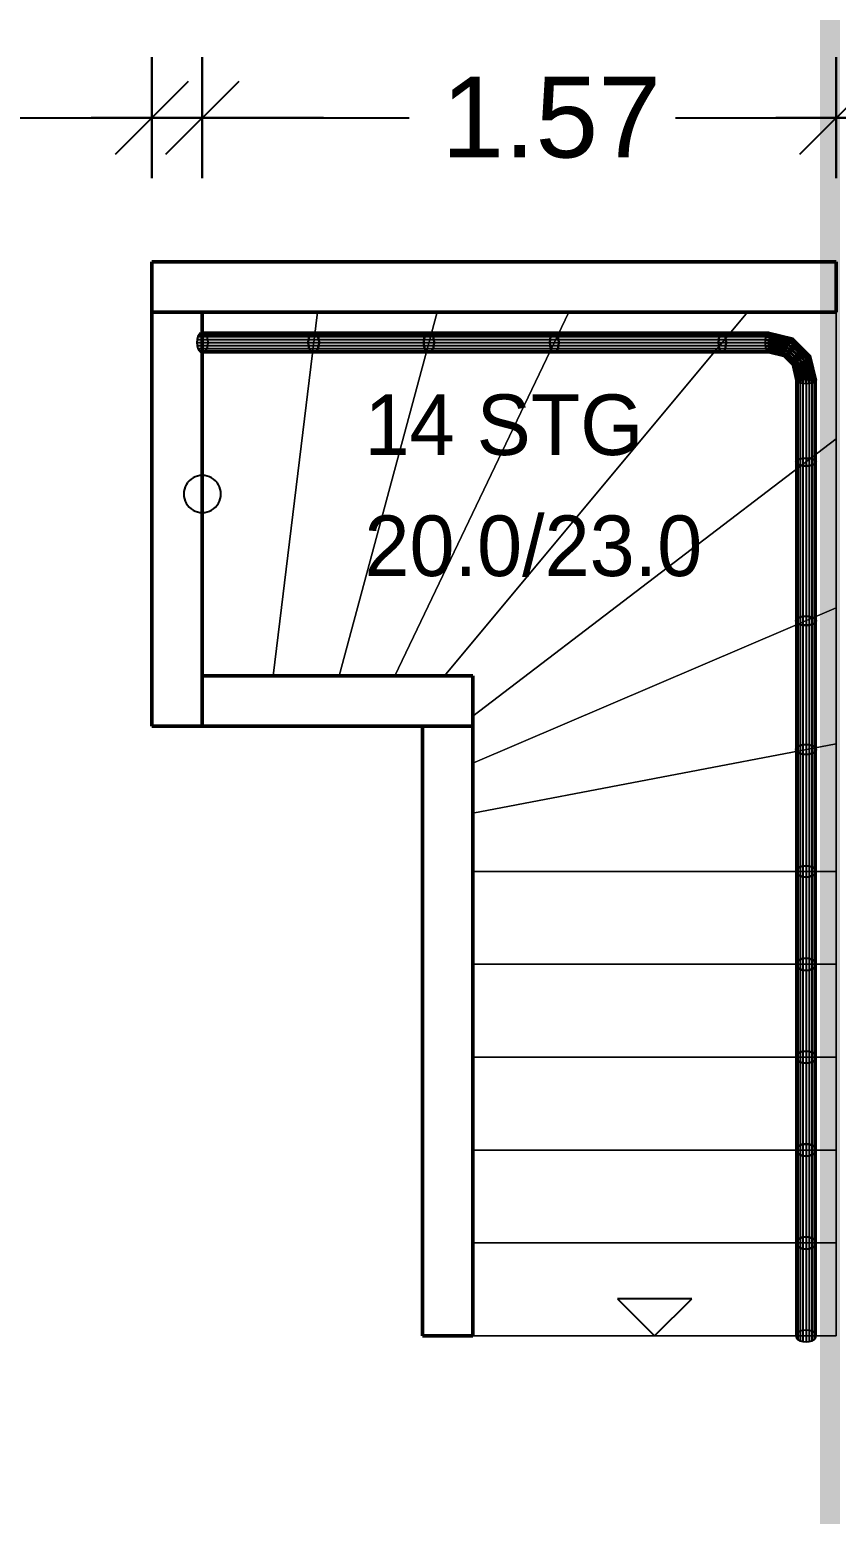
# Model space of a CAD drawing. Extents: x 0 to 756, y -25 to 420.
# Drawn here: x 211.6 to 251.6, y 67.1 to 140.7 of the extents above; entities that cross this region are included whole.
import ezdxf

# ---------------------------------------------------------------- set-up
doc = ezdxf.new("R2010")
doc.units = 0
doc.layers.get('0').update_dxf_attribs({"lineweight": 25})
doc.layers.get('DEFPOINTS').update_dxf_attribs({"lineweight": 25})
doc.layers.add('H_Heizung', color=1, linetype='Continuous', lineweight=25, true_color=0xff0000)
for name, color, linetype, lineweight in [('Standard', 7, 'Continuous', 25), ('TREPPE', 7, 'Continuous', 13), ('WAND_HOLZ_NICHT_TRAGEND', 7, 'Continuous', 13), ('WAND_HOLZ_TRAGEND', 7, 'Continuous', 13)]:
    doc.layers.add(name, color=color, linetype=linetype, lineweight=lineweight)
doc.styles.get("Standard").update_dxf_attribs({"font": 'arial.ttf'})

# ---------------------------------------------------------------- blocks, each defined once
blk = doc.blocks.new('Referenz-A0T78PG4OY')
at = {"layer": 'DEFPOINTS', "color": 0, "linetype": 'Continuous', "lineweight": -2, "ltscale": 0.25}
for p, q in [((217.667, 136.299), (217.667, 136.299)), ((220.167, 136.299), (220.167, 136.299)), ((251.567, 136.299), (251.567, 136.299)), ((217.667, 129.168), (217.667, 129.168)), ((217.667, 129.168), (217.667, 129.168)), ((217.667, 129.168), (217.667, 129.168)), ((217.667, 129.168), (217.667, 129.168)), ((251.567, 129.168), (251.567, 129.168)), ((251.567, 129.168), (251.567, 129.168)), ((220.167, 126.668), (220.167, 126.668)), ((220.167, 126.668), (220.167, 126.668)), ((220.167, 126.668), (220.167, 126.668)), ((220.167, 126.668), (220.167, 126.668)), ((217.667, 106.168), (217.667, 106.168)), ((217.667, 106.168), (217.667, 106.168)), ((231.067, 75.976), (231.067, 75.976)), ((231.067, 75.976), (231.067, 75.976))]:
    blk.add_line(p, q, dxfattribs=at)
at = {"layer": 'Standard', "color": 0, "lineweight": -2}
for p, q in [((217.667, 133.299), (217.667, 139.299)), ((217.667, 139.299), (217.667, 133.299)), ((220.167, 133.299), (220.167, 139.299)), ((220.167, 139.299), (220.167, 133.299)), ((251.567, 133.299), (251.567, 139.299)), ((251.567, 139.299), (251.567, 133.299)), ((215.867, 134.499), (219.467, 138.099)), ((219.467, 138.099), (215.867, 134.499)), ((218.367, 134.499), (221.967, 138.099)), ((221.967, 138.099), (218.367, 134.499)), ((249.767, 134.499), (253.367, 138.099)), ((253.367, 138.099), (249.767, 134.499)), ((177.829, 136.299), (217.667, 136.299)), ((211.667, 136.299), (220.667, 136.299)), ((214.167, 136.299), (223.167, 136.299)), ((223.667, 136.299), (214.667, 136.299)), ((226.167, 136.299), (217.167, 136.299)), ((217.667, 136.299), (220.167, 136.299)), ((220.167, 136.299), (230.41, 136.299)), ((243.61, 136.299), (251.567, 136.299)), ((245.567, 136.299), (254.567, 136.299)), ((257.567, 136.299), (248.567, 136.299)), ((249.567, 136.299), (258.567, 136.299)), ((251.567, 136.299), (255.567, 136.299)), ((219.911, 125.322), (219.898, 125.168)), ((219.898, 125.168), (225.415, 125.168)), ((219.898, 125.168), (219.911, 125.013)), ((219.95, 125.462), (219.911, 125.322)), ((219.911, 125.322), (225.428, 125.322)), ((219.911, 125.013), (225.428, 125.013)), ((219.911, 125.013), (219.95, 124.874)), ((220.009, 125.572), (219.95, 125.462)), ((219.95, 125.462), (225.466, 125.462)), ((220.084, 125.643), (220.009, 125.572)), ((220.009, 125.572), (225.525, 125.572)), ((220.167, 125.668), (220.084, 125.643)), ((220.084, 125.643), (225.599, 125.643)), ((225.681, 125.668), (220.167, 125.668)), ((220.167, 125.668), (220.25, 125.643)), ((220.25, 125.643), (220.325, 125.572)), ((220.25, 125.643), (225.763, 125.643)), ((220.325, 125.572), (220.384, 125.462)), ((220.325, 125.572), (225.837, 125.572)), ((220.384, 125.462), (220.422, 125.322)), ((220.384, 125.462), (225.896, 125.462)), ((220.422, 125.013), (220.384, 124.874)), ((220.422, 125.322), (220.435, 125.168)), ((220.422, 125.322), (225.933, 125.322)), ((220.435, 125.168), (220.422, 125.013)), ((220.422, 125.013), (225.933, 125.013)), ((220.435, 125.168), (225.946, 125.168)), ((225.415, 125.168), (225.428, 125.322)), ((225.428, 125.322), (225.415, 125.168)), ((225.428, 125.013), (225.415, 125.168)), ((225.415, 125.168), (231.134, 125.168)), ((225.415, 125.168), (225.428, 125.013)), ((225.428, 125.322), (225.466, 125.462)), ((225.466, 125.462), (225.428, 125.322)), ((225.428, 125.322), (231.146, 125.322)), ((225.466, 124.874), (225.428, 125.013)), ((225.428, 125.013), (231.146, 125.013)), ((225.428, 125.013), (225.466, 124.874)), ((225.466, 125.462), (225.525, 125.572)), ((225.525, 125.572), (225.466, 125.462)), ((225.466, 125.462), (231.183, 125.462)), ((225.525, 125.572), (225.599, 125.643)), ((225.599, 125.643), (225.525, 125.572)), ((225.525, 125.572), (231.239, 125.572)), ((225.599, 125.643), (225.681, 125.668)), ((225.681, 125.668), (225.599, 125.643)), ((225.599, 125.643), (231.31, 125.643)), ((225.763, 125.643), (225.681, 125.668)), ((231.389, 125.668), (225.681, 125.668)), ((225.681, 125.668), (225.763, 125.643)), ((225.837, 125.572), (225.763, 125.643)), ((225.763, 125.643), (225.837, 125.572)), ((225.763, 125.643), (231.468, 125.643)), ((225.896, 125.462), (225.837, 125.572)), ((225.837, 125.572), (225.896, 125.462)), ((225.837, 125.572), (231.539, 125.572)), ((225.933, 125.322), (225.896, 125.462)), ((225.896, 125.462), (225.933, 125.322)), ((225.896, 125.462), (231.595, 125.462)), ((225.896, 124.874), (225.933, 125.013)), ((225.933, 125.013), (225.896, 124.874)), ((225.946, 125.168), (225.933, 125.322)), ((225.933, 125.322), (225.946, 125.168)), ((225.933, 125.322), (231.632, 125.322)), ((225.933, 125.013), (225.946, 125.168)), ((225.946, 125.168), (225.933, 125.013)), ((225.933, 125.013), (231.632, 125.013)), ((225.946, 125.168), (231.644, 125.168)), ((231.134, 125.168), (231.146, 125.322)), ((231.146, 125.322), (231.134, 125.168)), ((231.146, 125.013), (231.134, 125.168)), ((231.134, 125.168), (237.376, 125.168)), ((231.134, 125.168), (231.146, 125.013)), ((231.146, 125.322), (231.183, 125.462)), ((231.183, 125.462), (231.146, 125.322)), ((231.146, 125.322), (237.387, 125.322)), ((231.183, 124.874), (231.146, 125.013)), ((231.146, 125.013), (237.387, 125.013)), ((231.146, 125.013), (231.183, 124.874)), ((231.183, 125.462), (231.239, 125.572)), ((231.239, 125.572), (231.183, 125.462)), ((231.183, 125.462), (237.419, 125.462)), ((231.239, 125.572), (231.31, 125.643)), ((231.31, 125.643), (231.239, 125.572)), ((231.239, 125.572), (237.469, 125.572)), ((231.31, 125.643), (231.389, 125.668)), ((231.389, 125.668), (231.31, 125.643)), ((231.31, 125.643), (237.531, 125.643)), ((231.468, 125.643), (231.389, 125.668)), ((237.6, 125.668), (231.389, 125.668)), ((231.389, 125.668), (231.468, 125.643)), ((231.539, 125.572), (231.468, 125.643)), ((231.468, 125.643), (231.539, 125.572)), ((231.468, 125.643), (237.669, 125.643)), ((231.595, 125.462), (231.539, 125.572)), ((231.539, 125.572), (231.595, 125.462)), ((231.539, 125.572), (237.732, 125.572)), ((231.632, 125.322), (231.595, 125.462)), ((231.595, 125.462), (231.632, 125.322)), ((231.595, 125.462), (237.781, 125.462)), ((231.595, 124.874), (231.632, 125.013)), ((231.632, 125.013), (231.595, 124.874)), ((231.644, 125.168), (231.632, 125.322)), ((231.632, 125.322), (231.644, 125.168)), ((231.632, 125.322), (237.813, 125.322)), ((231.632, 125.013), (231.644, 125.168)), ((231.644, 125.168), (231.632, 125.013)), ((231.632, 125.013), (237.813, 125.013)), ((231.644, 125.168), (237.824, 125.168)), ((237.376, 125.168), (237.387, 125.322)), ((237.387, 125.322), (237.376, 125.168)), ((237.387, 125.013), (237.376, 125.168)), ((237.376, 125.168), (245.738, 125.168)), ((237.376, 125.168), (237.387, 125.013)), ((237.387, 125.322), (237.419, 125.462)), ((237.419, 125.462), (237.387, 125.322)), ((237.387, 125.322), (245.747, 125.322)), ((237.419, 124.874), (237.387, 125.013)), ((237.387, 125.013), (245.747, 125.013)), ((237.387, 125.013), (237.419, 124.874)), ((237.419, 125.462), (237.469, 125.572)), ((237.469, 125.572), (237.419, 125.462)), ((237.419, 125.462), (245.773, 125.462)), ((237.469, 125.572), (237.531, 125.643)), ((237.531, 125.643), (237.469, 125.572)), ((237.469, 125.572), (245.813, 125.572)), ((237.531, 125.643), (237.6, 125.668)), ((237.6, 125.668), (237.531, 125.643)), ((237.531, 125.643), (245.864, 125.643)), ((237.669, 125.643), (237.6, 125.668)), ((245.921, 125.668), (237.6, 125.668)), ((237.6, 125.668), (237.669, 125.643)), ((237.732, 125.572), (237.669, 125.643)), ((237.669, 125.643), (237.732, 125.572)), ((237.669, 125.643), (245.978, 125.643)), ((237.781, 125.462), (237.732, 125.572)), ((237.732, 125.572), (237.781, 125.462)), ((237.732, 125.572), (246.029, 125.572)), ((237.813, 125.322), (237.781, 125.462)), ((237.781, 125.462), (237.813, 125.322)), ((237.781, 125.462), (246.07, 125.462)), ((237.781, 124.874), (237.813, 125.013)), ((237.813, 125.013), (237.781, 124.874)), ((237.824, 125.168), (237.813, 125.322)), ((237.813, 125.322), (237.824, 125.168)), ((237.813, 125.322), (246.096, 125.322)), ((237.813, 125.013), (237.824, 125.168)), ((237.824, 125.168), (237.813, 125.013)), ((237.813, 125.013), (246.096, 125.013)), ((237.824, 125.168), (246.105, 125.168)), ((245.738, 125.168), (245.747, 125.322)), ((245.747, 125.322), (245.738, 125.168)), ((245.747, 125.013), (245.738, 125.168)), ((245.738, 125.168), (248.039, 125.168)), ((245.738, 125.168), (245.747, 125.013)), ((245.747, 125.322), (245.773, 125.462)), ((245.773, 125.462), (245.747, 125.322)), ((245.747, 125.322), (248.048, 125.322)), ((245.773, 124.874), (245.747, 125.013)), ((245.747, 125.013), (248.048, 125.013)), ((245.747, 125.013), (245.773, 124.874)), ((245.773, 125.462), (245.813, 125.572)), ((245.813, 125.572), (245.773, 125.462)), ((245.773, 125.462), (248.072, 125.462)), ((245.813, 125.572), (245.864, 125.643)), ((245.864, 125.643), (245.813, 125.572)), ((245.813, 125.572), (248.109, 125.572)), ((245.864, 125.643), (245.921, 125.668)), ((245.921, 125.668), (245.864, 125.643)), ((245.864, 125.643), (248.156, 125.643)), ((245.978, 125.643), (245.921, 125.668)), ((248.208, 125.668), (245.921, 125.668)), ((245.921, 125.668), (245.978, 125.643)), ((246.029, 125.572), (245.978, 125.643)), ((245.978, 125.643), (246.029, 125.572)), ((245.978, 125.643), (248.26, 125.643)), ((246.07, 125.462), (246.029, 125.572)), ((246.029, 125.572), (246.07, 125.462)), ((246.029, 125.572), (248.307, 125.572)), ((246.096, 125.322), (246.07, 125.462)), ((246.07, 125.462), (246.096, 125.322)), ((246.07, 125.462), (248.345, 125.462)), ((246.07, 124.874), (246.096, 125.013)), ((246.096, 125.013), (246.07, 124.874)), ((246.105, 125.168), (246.096, 125.322)), ((246.096, 125.322), (246.105, 125.168)), ((246.096, 125.322), (248.369, 125.322)), ((246.096, 125.013), (246.105, 125.168)), ((246.105, 125.168), (246.096, 125.013)), ((246.096, 125.013), (248.369, 125.013)), ((246.105, 125.168), (248.377, 125.168)), ((248.048, 125.322), (248.039, 125.168)), ((248.039, 125.168), (248.998, 125.039)), ((248.039, 125.168), (248.933, 124.899)), ((248.039, 125.168), (248.048, 125.013)), ((248.072, 125.462), (248.048, 125.322)), ((248.048, 125.322), (249.081, 125.17)), ((248.048, 125.322), (248.998, 125.039)), ((248.048, 125.013), (248.933, 124.899)), ((248.048, 125.013), (248.893, 124.762)), ((248.048, 125.013), (248.072, 124.874)), ((248.109, 125.572), (248.072, 125.462)), ((248.072, 125.462), (249.175, 125.277)), ((248.072, 125.462), (249.081, 125.17)), ((248.156, 125.643), (248.109, 125.572)), ((248.109, 125.572), (249.271, 125.351)), ((248.109, 125.572), (249.175, 125.277)), ((248.208, 125.668), (248.156, 125.643)), ((248.156, 125.643), (249.358, 125.384)), ((248.156, 125.643), (249.271, 125.351)), ((248.208, 125.668), (249.358, 125.384)), ((249.428, 125.373), (248.208, 125.668)), ((248.26, 125.643), (248.208, 125.668)), ((248.26, 125.643), (249.475, 125.32)), ((248.307, 125.572), (248.26, 125.643)), ((248.26, 125.643), (249.428, 125.373)), ((248.307, 125.572), (249.494, 125.228)), ((248.345, 125.462), (248.307, 125.572)), ((248.307, 125.572), (249.475, 125.32)), ((248.345, 125.462), (249.483, 125.108)), ((248.369, 125.322), (248.345, 125.462)), ((248.345, 125.462), (249.494, 125.228)), ((248.345, 124.874), (248.369, 125.013)), ((248.369, 125.322), (249.443, 124.971)), ((248.377, 125.168), (248.369, 125.322)), ((248.369, 125.322), (249.483, 125.108)), ((248.369, 125.013), (248.377, 125.168)), ((248.369, 125.013), (249.295, 124.7)), ((248.369, 125.013), (249.379, 124.831)), ((248.377, 125.168), (249.379, 124.831)), ((248.377, 125.168), (249.443, 124.971)), ((248.998, 125.039), (248.933, 124.899)), ((249.081, 125.17), (248.998, 125.039)), ((248.998, 125.039), (249.73, 124.48)), ((248.998, 125.039), (249.599, 124.396)), ((249.175, 125.277), (249.081, 125.17)), ((249.081, 125.17), (249.87, 124.544)), ((249.081, 125.17), (249.73, 124.48)), ((249.271, 125.351), (249.175, 125.277)), ((249.175, 125.277), (250.007, 124.584)), ((249.175, 125.277), (249.87, 124.544)), ((249.358, 125.384), (249.271, 125.351)), ((249.271, 125.351), (250.127, 124.595)), ((249.271, 125.351), (250.007, 124.584)), ((249.358, 125.384), (250.219, 124.576)), ((249.428, 125.373), (249.358, 125.384)), ((249.358, 125.384), (250.127, 124.595)), ((249.428, 125.373), (250.219, 124.576)), ((250.273, 124.529), (249.428, 125.373)), ((249.475, 125.32), (249.428, 125.373)), ((249.443, 124.971), (249.483, 125.108)), ((249.475, 125.32), (250.283, 124.459)), ((249.494, 125.228), (249.475, 125.32)), ((249.475, 125.32), (250.273, 124.529)), ((249.483, 125.108), (249.494, 125.228)), ((249.483, 125.108), (250.176, 124.276)), ((249.483, 125.108), (250.25, 124.371)), ((249.494, 125.228), (250.25, 124.371)), ((249.494, 125.228), (250.283, 124.459)), ((219.95, 124.874), (225.466, 124.874)), ((219.95, 124.874), (220.009, 124.763)), ((220.009, 124.763), (225.525, 124.763)), ((220.009, 124.763), (220.084, 124.692)), ((220.084, 124.692), (225.599, 124.692)), ((220.084, 124.692), (220.167, 124.668)), ((220.25, 124.692), (220.167, 124.668)), ((220.167, 124.668), (225.681, 124.668)), ((220.325, 124.763), (220.25, 124.692)), ((220.25, 124.692), (225.763, 124.692)), ((220.384, 124.874), (220.325, 124.763)), ((220.325, 124.763), (225.837, 124.763)), ((220.384, 124.874), (225.896, 124.874)), ((225.525, 124.763), (225.466, 124.874)), ((225.466, 124.874), (231.183, 124.874)), ((225.466, 124.874), (225.525, 124.763)), ((225.599, 124.692), (225.525, 124.763)), ((225.525, 124.763), (231.239, 124.763)), ((225.525, 124.763), (225.599, 124.692)), ((225.681, 124.668), (225.599, 124.692)), ((225.599, 124.692), (231.31, 124.692)), ((225.599, 124.692), (225.681, 124.668)), ((225.681, 124.668), (225.763, 124.692)), ((225.763, 124.692), (225.681, 124.668)), ((225.681, 124.668), (231.389, 124.668)), ((225.763, 124.692), (225.837, 124.763)), ((225.837, 124.763), (225.763, 124.692)), ((225.763, 124.692), (231.468, 124.692)), ((225.837, 124.763), (225.896, 124.874)), ((225.896, 124.874), (225.837, 124.763)), ((225.837, 124.763), (231.539, 124.763)), ((225.896, 124.874), (231.595, 124.874)), ((231.239, 124.763), (231.183, 124.874)), ((231.183, 124.874), (237.419, 124.874)), ((231.183, 124.874), (231.239, 124.763)), ((231.31, 124.692), (231.239, 124.763)), ((231.239, 124.763), (237.469, 124.763)), ((231.239, 124.763), (231.31, 124.692)), ((231.389, 124.668), (231.31, 124.692)), ((231.31, 124.692), (237.531, 124.692)), ((231.31, 124.692), (231.389, 124.668)), ((231.389, 124.668), (231.468, 124.692)), ((231.468, 124.692), (231.389, 124.668)), ((231.389, 124.668), (237.6, 124.668)), ((231.468, 124.692), (231.539, 124.763)), ((231.539, 124.763), (231.468, 124.692)), ((231.468, 124.692), (237.669, 124.692)), ((231.539, 124.763), (231.595, 124.874)), ((231.595, 124.874), (231.539, 124.763)), ((231.539, 124.763), (237.732, 124.763)), ((231.595, 124.874), (237.781, 124.874)), ((237.469, 124.763), (237.419, 124.874)), ((237.419, 124.874), (245.773, 124.874)), ((237.419, 124.874), (237.469, 124.763)), ((237.531, 124.692), (237.469, 124.763)), ((237.469, 124.763), (245.813, 124.763)), ((237.469, 124.763), (237.531, 124.692)), ((237.6, 124.668), (237.531, 124.692)), ((237.531, 124.692), (245.864, 124.692)), ((237.531, 124.692), (237.6, 124.668)), ((237.6, 124.668), (237.669, 124.692)), ((237.669, 124.692), (237.6, 124.668)), ((237.6, 124.668), (245.921, 124.668)), ((237.669, 124.692), (237.732, 124.763)), ((237.732, 124.763), (237.669, 124.692)), ((237.669, 124.692), (245.978, 124.692)), ((237.732, 124.763), (237.781, 124.874)), ((237.781, 124.874), (237.732, 124.763)), ((237.732, 124.763), (246.029, 124.763)), ((237.781, 124.874), (246.07, 124.874)), ((245.813, 124.763), (245.773, 124.874)), ((245.773, 124.874), (248.072, 124.874)), ((245.773, 124.874), (245.813, 124.763)), ((245.864, 124.692), (245.813, 124.763)), ((245.813, 124.763), (248.109, 124.763)), ((245.813, 124.763), (245.864, 124.692)), ((245.921, 124.668), (245.864, 124.692)), ((245.864, 124.692), (248.156, 124.692)), ((245.864, 124.692), (245.921, 124.668)), ((245.921, 124.668), (245.978, 124.692)), ((245.978, 124.692), (245.921, 124.668)), ((245.921, 124.668), (248.208, 124.668)), ((245.978, 124.692), (246.029, 124.763)), ((246.029, 124.763), (245.978, 124.692)), ((245.978, 124.692), (248.26, 124.692)), ((246.029, 124.763), (246.07, 124.874)), ((246.07, 124.874), (246.029, 124.763)), ((246.029, 124.763), (248.307, 124.763)), ((246.07, 124.874), (248.345, 124.874)), ((248.072, 124.874), (248.893, 124.762)), ((248.072, 124.874), (248.882, 124.641)), ((248.072, 124.874), (248.109, 124.763)), ((248.109, 124.763), (248.882, 124.641)), ((248.109, 124.763), (248.901, 124.55)), ((248.109, 124.763), (248.156, 124.692)), ((248.156, 124.692), (248.901, 124.55)), ((248.156, 124.692), (248.948, 124.496)), ((248.156, 124.692), (248.208, 124.668)), ((248.208, 124.668), (248.26, 124.692)), ((248.208, 124.668), (248.948, 124.496)), ((248.208, 124.668), (249.019, 124.486)), ((248.26, 124.692), (248.307, 124.763)), ((248.26, 124.692), (249.019, 124.486)), ((248.26, 124.692), (249.106, 124.519)), ((248.307, 124.763), (248.345, 124.874)), ((248.307, 124.763), (249.106, 124.519)), ((248.307, 124.763), (249.201, 124.593)), ((248.345, 124.874), (249.201, 124.593)), ((248.345, 124.874), (249.295, 124.7)), ((248.893, 124.762), (248.882, 124.641)), ((248.882, 124.641), (249.418, 124.207)), ((248.882, 124.641), (249.385, 124.119)), ((248.882, 124.641), (248.901, 124.55)), ((248.933, 124.899), (248.893, 124.762)), ((248.893, 124.762), (249.492, 124.302)), ((248.893, 124.762), (249.418, 124.207)), ((248.901, 124.55), (249.385, 124.119)), ((248.901, 124.55), (249.395, 124.049)), ((248.901, 124.55), (248.948, 124.496)), ((248.933, 124.899), (249.599, 124.396)), ((248.933, 124.899), (249.492, 124.302)), ((248.948, 124.496), (249.395, 124.049)), ((248.948, 124.496), (249.449, 124.002)), ((248.948, 124.496), (249.019, 124.486)), ((249.019, 124.486), (249.106, 124.519)), ((249.019, 124.486), (249.449, 124.002)), ((249.019, 124.486), (249.541, 123.983)), ((249.106, 124.519), (249.201, 124.593)), ((249.106, 124.519), (249.541, 123.983)), ((249.106, 124.519), (249.661, 123.994)), ((249.201, 124.593), (249.295, 124.7)), ((249.201, 124.593), (249.661, 123.994)), ((249.201, 124.593), (249.798, 124.034)), ((249.295, 124.7), (249.379, 124.831)), ((249.295, 124.7), (249.798, 124.034)), ((249.295, 124.7), (249.938, 124.099)), ((249.379, 124.831), (249.443, 124.971)), ((249.379, 124.831), (249.938, 124.099)), ((249.379, 124.831), (250.069, 124.182)), ((249.492, 124.302), (249.418, 124.207)), ((249.443, 124.971), (250.069, 124.182)), ((249.443, 124.971), (250.176, 124.276)), ((249.599, 124.396), (249.492, 124.302)), ((249.492, 124.302), (249.773, 123.446)), ((249.492, 124.302), (249.662, 123.408)), ((249.73, 124.48), (249.599, 124.396)), ((249.599, 124.396), (249.912, 123.47)), ((249.599, 124.396), (249.773, 123.446)), ((249.87, 124.544), (249.73, 124.48)), ((249.73, 124.48), (250.067, 123.478)), ((249.73, 124.48), (249.912, 123.47)), ((250.007, 124.584), (249.87, 124.544)), ((249.87, 124.544), (250.221, 123.47)), ((249.87, 124.544), (250.067, 123.478)), ((250.127, 124.595), (250.007, 124.584)), ((250.007, 124.584), (250.361, 123.446)), ((250.007, 124.584), (250.221, 123.47)), ((250.069, 124.182), (250.176, 124.276)), ((250.127, 124.595), (250.471, 123.408)), ((250.219, 124.576), (250.127, 124.595)), ((250.127, 124.595), (250.361, 123.446)), ((250.176, 124.276), (250.25, 124.371)), ((250.176, 124.276), (250.361, 123.172)), ((250.176, 124.276), (250.471, 123.21)), ((250.219, 124.576), (250.542, 123.361)), ((250.273, 124.529), (250.219, 124.576)), ((250.219, 124.576), (250.471, 123.408)), ((250.25, 124.371), (250.283, 124.459)), ((250.25, 124.371), (250.471, 123.21)), ((250.25, 124.371), (250.542, 123.257)), ((250.273, 124.529), (250.542, 123.361)), ((250.567, 123.309), (250.273, 124.529)), ((250.283, 124.459), (250.273, 124.529)), ((250.283, 124.459), (250.542, 123.257)), ((250.283, 124.459), (250.567, 123.309)), ((249.418, 124.207), (249.385, 124.119)), ((249.385, 124.119), (249.591, 123.361)), ((249.385, 124.119), (249.567, 123.309)), ((249.385, 124.119), (249.395, 124.049)), ((249.395, 124.049), (249.567, 123.309)), ((249.395, 124.049), (249.591, 123.257)), ((249.395, 124.049), (249.449, 124.002)), ((249.418, 124.207), (249.662, 123.408)), ((249.418, 124.207), (249.591, 123.361)), ((249.449, 124.002), (249.591, 123.257)), ((249.449, 124.002), (249.662, 123.21)), ((249.449, 124.002), (249.541, 123.983)), ((249.541, 123.983), (249.661, 123.994)), ((249.541, 123.983), (249.662, 123.21)), ((249.541, 123.983), (249.773, 123.172)), ((249.661, 123.994), (249.798, 124.034)), ((249.661, 123.994), (249.773, 123.172)), ((249.661, 123.994), (249.912, 123.148)), ((249.798, 124.034), (249.938, 124.099)), ((249.798, 124.034), (249.912, 123.148)), ((249.798, 124.034), (250.067, 123.14)), ((249.938, 124.099), (250.069, 124.182)), ((249.938, 124.099), (250.067, 123.14)), ((249.938, 124.099), (250.221, 123.148)), ((250.069, 124.182), (250.221, 123.148)), ((250.069, 124.182), (250.361, 123.172)), ((249.591, 123.361), (249.567, 123.309)), ((249.567, 123.309), (249.567, 119.248)), ((249.567, 123.309), (249.591, 123.257)), ((249.662, 123.408), (249.591, 123.361)), ((249.591, 123.361), (249.591, 119.306)), ((249.591, 123.257), (249.591, 119.19)), ((249.591, 123.257), (249.662, 123.21)), ((249.773, 123.446), (249.662, 123.408)), ((249.662, 123.408), (249.662, 119.359)), ((249.662, 123.21), (249.662, 119.137)), ((249.662, 123.21), (249.773, 123.172)), ((249.912, 123.47), (249.773, 123.446)), ((249.773, 123.446), (249.773, 119.4)), ((249.773, 123.172), (249.773, 119.095)), ((249.773, 123.172), (249.912, 123.148)), ((250.067, 123.478), (249.912, 123.47)), ((249.912, 123.47), (249.912, 119.427)), ((249.912, 123.148), (249.912, 119.069)), ((249.912, 123.148), (250.067, 123.14)), ((250.067, 123.478), (250.067, 119.436)), ((250.221, 123.47), (250.067, 123.478)), ((250.067, 123.14), (250.221, 123.148)), ((250.067, 123.14), (250.067, 119.059)), ((250.221, 123.47), (250.221, 119.427)), ((250.361, 123.446), (250.221, 123.47)), ((250.221, 123.148), (250.361, 123.172)), ((250.221, 123.148), (250.221, 119.069)), ((250.361, 123.446), (250.361, 119.4)), ((250.471, 123.408), (250.361, 123.446)), ((250.361, 123.172), (250.471, 123.21)), ((250.361, 123.172), (250.361, 119.095)), ((250.471, 123.408), (250.471, 119.359)), ((250.542, 123.361), (250.471, 123.408)), ((250.471, 123.21), (250.542, 123.257)), ((250.471, 123.21), (250.471, 119.137)), ((250.542, 123.361), (250.542, 119.306)), ((250.567, 123.309), (250.542, 123.361)), ((250.542, 123.257), (250.567, 123.309)), ((250.542, 123.257), (250.542, 119.19)), ((250.567, 119.248), (250.567, 123.309)), ((249.567, 119.248), (249.591, 119.306)), ((249.591, 119.306), (249.567, 119.248)), ((249.567, 119.248), (249.591, 119.19)), ((249.567, 119.248), (249.567, 111.39)), ((249.591, 119.19), (249.567, 119.248)), ((249.591, 119.306), (249.662, 119.359)), ((249.662, 119.359), (249.591, 119.306)), ((249.591, 119.306), (249.591, 111.46)), ((249.591, 119.19), (249.662, 119.137)), ((249.662, 119.137), (249.591, 119.19)), ((249.591, 119.19), (249.591, 111.32)), ((249.662, 119.359), (249.773, 119.4)), ((249.773, 119.4), (249.662, 119.359)), ((249.662, 119.359), (249.662, 111.523)), ((249.662, 119.137), (249.773, 119.095)), ((249.773, 119.095), (249.662, 119.137)), ((249.662, 119.137), (249.662, 111.257)), ((249.773, 119.4), (249.912, 119.427)), ((249.912, 119.427), (249.773, 119.4)), ((249.773, 119.4), (249.773, 111.573)), ((249.912, 119.427), (250.067, 119.436)), ((250.067, 119.436), (249.912, 119.427)), ((249.912, 119.427), (249.912, 111.605)), ((250.067, 119.436), (250.221, 119.427)), ((250.067, 119.436), (250.067, 111.616)), ((250.221, 119.427), (250.067, 119.436)), ((250.221, 119.427), (250.361, 119.4)), ((250.221, 119.427), (250.221, 111.605)), ((250.361, 119.4), (250.221, 119.427)), ((250.361, 119.4), (250.471, 119.359)), ((250.361, 119.4), (250.361, 111.573)), ((250.471, 119.359), (250.361, 119.4)), ((250.361, 119.095), (250.471, 119.137)), ((250.471, 119.137), (250.361, 119.095)), ((250.471, 119.359), (250.542, 119.306)), ((250.471, 119.359), (250.471, 111.523)), ((250.542, 119.306), (250.471, 119.359)), ((250.471, 119.137), (250.542, 119.19)), ((250.542, 119.19), (250.471, 119.137)), ((250.471, 119.137), (250.471, 111.257)), ((250.542, 119.306), (250.567, 119.248)), ((250.542, 119.306), (250.542, 111.46)), ((250.567, 119.248), (250.542, 119.306)), ((250.542, 119.19), (250.567, 119.248)), ((250.567, 119.248), (250.542, 119.19)), ((250.542, 119.19), (250.542, 111.32)), ((250.567, 111.39), (250.567, 119.248)), ((249.773, 119.095), (249.912, 119.069)), ((249.912, 119.069), (249.773, 119.095)), ((249.773, 119.095), (249.773, 111.207)), ((249.912, 119.069), (250.067, 119.059)), ((250.067, 119.059), (249.912, 119.069)), ((249.912, 119.069), (249.912, 111.175)), ((250.067, 119.059), (250.221, 119.069)), ((250.221, 119.069), (250.067, 119.059)), ((250.067, 119.059), (250.067, 111.164)), ((250.221, 119.069), (250.361, 119.095)), ((250.361, 119.095), (250.221, 119.069)), ((250.221, 119.069), (250.221, 111.175)), ((250.361, 119.095), (250.361, 111.207)), ((249.567, 111.39), (249.591, 111.46)), ((249.591, 111.46), (249.567, 111.39)), ((249.567, 111.39), (249.591, 111.32)), ((249.567, 111.39), (249.567, 105.012)), ((249.591, 111.32), (249.567, 111.39)), ((249.591, 111.46), (249.662, 111.523)), ((249.662, 111.523), (249.591, 111.46)), ((249.591, 111.46), (249.591, 105.088)), ((249.591, 111.32), (249.662, 111.257)), ((249.662, 111.257), (249.591, 111.32)), ((249.591, 111.32), (249.591, 104.935)), ((249.662, 111.523), (249.773, 111.573)), ((249.773, 111.573), (249.662, 111.523)), ((249.662, 111.523), (249.662, 105.157)), ((249.662, 111.257), (249.773, 111.207)), ((249.773, 111.207), (249.662, 111.257)), ((249.662, 111.257), (249.662, 104.866)), ((249.773, 111.573), (249.912, 111.605)), ((249.912, 111.605), (249.773, 111.573)), ((249.773, 111.573), (249.773, 105.212)), ((249.773, 111.207), (249.912, 111.175)), ((249.912, 111.175), (249.773, 111.207)), ((249.773, 111.207), (249.773, 104.811)), ((249.912, 111.605), (250.067, 111.616)), ((250.067, 111.616), (249.912, 111.605)), ((249.912, 111.605), (249.912, 105.247)), ((249.912, 111.175), (250.067, 111.164)), ((250.067, 111.164), (249.912, 111.175)), ((249.912, 111.175), (249.912, 104.776)), ((250.067, 111.616), (250.221, 111.605)), ((250.067, 111.616), (250.067, 105.259)), ((250.221, 111.605), (250.067, 111.616)), ((250.067, 111.164), (250.221, 111.175)), ((250.221, 111.175), (250.067, 111.164)), ((250.067, 111.164), (250.067, 104.764)), ((250.221, 111.605), (250.361, 111.573)), ((250.221, 111.605), (250.221, 105.247)), ((250.361, 111.573), (250.221, 111.605)), ((250.221, 111.175), (250.361, 111.207)), ((250.361, 111.207), (250.221, 111.175)), ((250.221, 111.175), (250.221, 104.776)), ((250.361, 111.573), (250.471, 111.523)), ((250.361, 111.573), (250.361, 105.212)), ((250.471, 111.523), (250.361, 111.573)), ((250.361, 111.207), (250.471, 111.257)), ((250.471, 111.257), (250.361, 111.207)), ((250.361, 111.207), (250.361, 104.811)), ((250.471, 111.523), (250.542, 111.46)), ((250.471, 111.523), (250.471, 105.157)), ((250.542, 111.46), (250.471, 111.523)), ((250.471, 111.257), (250.542, 111.32)), ((250.542, 111.32), (250.471, 111.257)), ((250.471, 111.257), (250.471, 104.866)), ((250.542, 111.46), (250.567, 111.39)), ((250.542, 111.46), (250.542, 105.088)), ((250.567, 111.39), (250.542, 111.46)), ((250.542, 111.32), (250.567, 111.39)), ((250.567, 111.39), (250.542, 111.32)), ((250.542, 111.32), (250.542, 104.935)), ((250.567, 105.012), (250.567, 111.39)), ((249.591, 105.088), (249.662, 105.157)), ((249.662, 105.157), (249.591, 105.088)), ((249.662, 105.157), (249.773, 105.212)), ((249.773, 105.212), (249.662, 105.157)), ((249.662, 105.157), (249.662, 99.139)), ((249.773, 105.212), (249.912, 105.247)), ((249.912, 105.247), (249.773, 105.212)), ((249.773, 105.212), (249.773, 99.2)), ((249.912, 105.247), (250.067, 105.259)), ((250.067, 105.259), (249.912, 105.247)), ((249.912, 105.247), (249.912, 99.24)), ((250.067, 105.259), (250.221, 105.247)), ((250.067, 105.259), (250.067, 99.253)), ((250.221, 105.247), (250.067, 105.259)), ((250.221, 105.247), (250.361, 105.212)), ((250.221, 105.247), (250.221, 99.24)), ((250.361, 105.212), (250.221, 105.247)), ((250.361, 105.212), (250.471, 105.157)), ((250.361, 105.212), (250.361, 99.2)), ((250.471, 105.157), (250.361, 105.212)), ((250.471, 105.157), (250.542, 105.088)), ((250.471, 105.157), (250.471, 99.139)), ((250.542, 105.088), (250.471, 105.157)), ((249.567, 105.012), (249.591, 105.088)), ((249.591, 105.088), (249.567, 105.012)), ((249.567, 105.012), (249.591, 104.935)), ((249.567, 105.012), (249.567, 98.976)), ((249.591, 104.935), (249.567, 105.012)), ((249.591, 105.088), (249.591, 99.061)), ((249.591, 104.935), (249.662, 104.866)), ((249.662, 104.866), (249.591, 104.935)), ((249.591, 104.935), (249.591, 98.89)), ((249.662, 104.866), (249.773, 104.811)), ((249.773, 104.811), (249.662, 104.866)), ((249.662, 104.866), (249.662, 98.813)), ((249.773, 104.811), (249.912, 104.776)), ((249.912, 104.776), (249.773, 104.811)), ((249.773, 104.811), (249.773, 98.751)), ((249.912, 104.776), (250.067, 104.764)), ((250.067, 104.764), (249.912, 104.776)), ((249.912, 104.776), (249.912, 98.712)), ((250.067, 104.764), (250.221, 104.776)), ((250.221, 104.776), (250.067, 104.764)), ((250.067, 104.764), (250.067, 98.698)), ((250.221, 104.776), (250.361, 104.811)), ((250.361, 104.811), (250.221, 104.776)), ((250.221, 104.776), (250.221, 98.712)), ((250.361, 104.811), (250.471, 104.866)), ((250.471, 104.866), (250.361, 104.811)), ((250.361, 104.811), (250.361, 98.751)), ((250.471, 104.866), (250.542, 104.935)), ((250.542, 104.935), (250.471, 104.866)), ((250.471, 104.866), (250.471, 98.813)), ((250.542, 105.088), (250.567, 105.012)), ((250.542, 105.088), (250.542, 99.061)), ((250.567, 105.012), (250.542, 105.088)), ((250.542, 104.935), (250.567, 105.012)), ((250.567, 105.012), (250.542, 104.935)), ((250.542, 104.935), (250.542, 98.89)), ((250.567, 98.976), (250.567, 105.012)), ((249.567, 98.976), (249.591, 99.061)), ((249.591, 99.061), (249.567, 98.976)), ((249.567, 98.976), (249.591, 98.89)), ((249.567, 98.976), (249.567, 94.376)), ((249.591, 98.89), (249.567, 98.976)), ((249.591, 99.061), (249.662, 99.139)), ((249.662, 99.139), (249.591, 99.061)), ((249.591, 99.061), (249.591, 94.468)), ((249.591, 98.89), (249.662, 98.813)), ((249.662, 98.813), (249.591, 98.89)), ((249.591, 98.89), (249.591, 94.283)), ((249.662, 99.139), (249.773, 99.2)), ((249.773, 99.2), (249.662, 99.139)), ((249.662, 99.139), (249.662, 94.552)), ((249.662, 98.813), (249.773, 98.751)), ((249.773, 98.751), (249.662, 98.813)), ((249.662, 98.813), (249.662, 94.199)), ((249.773, 99.2), (249.912, 99.24)), ((249.912, 99.24), (249.773, 99.2)), ((249.773, 99.2), (249.773, 94.618)), ((249.773, 98.751), (249.912, 98.712)), ((249.912, 98.712), (249.773, 98.751)), ((249.773, 98.751), (249.773, 94.133)), ((249.912, 99.24), (250.067, 99.253)), ((250.067, 99.253), (249.912, 99.24)), ((249.912, 99.24), (249.912, 94.661)), ((249.912, 98.712), (250.067, 98.698)), ((250.067, 98.698), (249.912, 98.712)), ((249.912, 98.712), (249.912, 94.09)), ((250.067, 99.253), (250.221, 99.24)), ((250.067, 99.253), (250.067, 94.676)), ((250.221, 99.24), (250.067, 99.253)), ((250.067, 98.698), (250.221, 98.712)), ((250.221, 98.712), (250.067, 98.698)), ((250.067, 98.698), (250.067, 94.076)), ((250.221, 99.24), (250.361, 99.2)), ((250.221, 99.24), (250.221, 94.661)), ((250.361, 99.2), (250.221, 99.24)), ((250.221, 98.712), (250.361, 98.751)), ((250.361, 98.751), (250.221, 98.712)), ((250.221, 98.712), (250.221, 94.09)), ((250.361, 99.2), (250.471, 99.139)), ((250.361, 99.2), (250.361, 94.618)), ((250.471, 99.139), (250.361, 99.2)), ((250.361, 98.751), (250.471, 98.813)), ((250.471, 98.813), (250.361, 98.751)), ((250.361, 98.751), (250.361, 94.133)), ((250.471, 99.139), (250.542, 99.061)), ((250.471, 99.139), (250.471, 94.552)), ((250.542, 99.061), (250.471, 99.139)), ((250.471, 98.813), (250.542, 98.89)), ((250.542, 98.89), (250.471, 98.813)), ((250.471, 98.813), (250.471, 94.199)), ((250.542, 99.061), (250.567, 98.976)), ((250.542, 99.061), (250.542, 94.468)), ((250.567, 98.976), (250.542, 99.061)), ((250.542, 98.89), (250.567, 98.976)), ((250.567, 98.976), (250.542, 98.89)), ((250.542, 98.89), (250.542, 94.283)), ((250.567, 94.376), (250.567, 98.976)), ((249.567, 94.376), (249.591, 94.468)), ((249.591, 94.468), (249.567, 94.376)), ((249.567, 94.376), (249.591, 94.283)), ((249.567, 94.376), (249.567, 89.776)), ((249.591, 94.283), (249.567, 94.376)), ((249.591, 94.468), (249.662, 94.552)), ((249.662, 94.552), (249.591, 94.468)), ((249.591, 94.468), (249.591, 89.868)), ((249.591, 94.283), (249.662, 94.199)), ((249.662, 94.199), (249.591, 94.283)), ((249.591, 94.283), (249.591, 89.683)), ((249.662, 94.552), (249.773, 94.618)), ((249.773, 94.618), (249.662, 94.552)), ((249.662, 94.552), (249.662, 89.952)), ((249.662, 94.199), (249.773, 94.133)), ((249.773, 94.133), (249.662, 94.199)), ((249.662, 94.199), (249.662, 89.599)), ((249.773, 94.618), (249.912, 94.661)), ((249.912, 94.661), (249.773, 94.618)), ((249.773, 94.618), (249.773, 90.018)), ((249.773, 94.133), (249.912, 94.09)), ((249.912, 94.09), (249.773, 94.133)), ((249.773, 94.133), (249.773, 89.533)), ((249.912, 94.661), (250.067, 94.676)), ((250.067, 94.676), (249.912, 94.661)), ((249.912, 94.661), (249.912, 90.061)), ((250.067, 94.676), (250.221, 94.661)), ((250.067, 94.676), (250.067, 90.076)), ((250.221, 94.661), (250.067, 94.676)), ((250.221, 94.661), (250.361, 94.618)), ((250.221, 94.661), (250.221, 90.061)), ((250.361, 94.618), (250.221, 94.661)), ((250.221, 94.09), (250.361, 94.133)), ((250.361, 94.133), (250.221, 94.09)), ((250.361, 94.618), (250.471, 94.552)), ((250.361, 94.618), (250.361, 90.018)), ((250.471, 94.552), (250.361, 94.618)), ((250.361, 94.133), (250.471, 94.199)), ((250.471, 94.199), (250.361, 94.133)), ((250.361, 94.133), (250.361, 89.533)), ((250.471, 94.552), (250.542, 94.468)), ((250.471, 94.552), (250.471, 89.952)), ((250.542, 94.468), (250.471, 94.552)), ((250.471, 94.199), (250.542, 94.283)), ((250.542, 94.283), (250.471, 94.199)), ((250.471, 94.199), (250.471, 89.599)), ((250.542, 94.468), (250.567, 94.376)), ((250.542, 94.468), (250.542, 89.868)), ((250.567, 94.376), (250.542, 94.468)), ((250.542, 94.283), (250.567, 94.376)), ((250.567, 94.376), (250.542, 94.283)), ((250.542, 94.283), (250.542, 89.683)), ((250.567, 89.776), (250.567, 94.376)), ((249.912, 94.09), (250.067, 94.076)), ((250.067, 94.076), (249.912, 94.09)), ((249.912, 94.09), (249.912, 89.49)), ((250.067, 94.076), (250.221, 94.09)), ((250.221, 94.09), (250.067, 94.076)), ((250.067, 94.076), (250.067, 89.476)), ((250.221, 94.09), (250.221, 89.49)), ((249.567, 89.776), (249.591, 89.868)), ((249.591, 89.868), (249.567, 89.776)), ((249.567, 89.776), (249.591, 89.683)), ((249.567, 89.776), (249.567, 85.176)), ((249.591, 89.683), (249.567, 89.776)), ((249.591, 89.868), (249.662, 89.952)), ((249.662, 89.952), (249.591, 89.868)), ((249.591, 89.868), (249.591, 85.268)), ((249.662, 89.952), (249.773, 90.018)), ((249.773, 90.018), (249.662, 89.952)), ((249.662, 89.952), (249.662, 85.352)), ((249.773, 90.018), (249.912, 90.061)), ((249.912, 90.061), (249.773, 90.018)), ((249.773, 90.018), (249.773, 85.418)), ((249.912, 90.061), (250.067, 90.076)), ((250.067, 90.076), (249.912, 90.061)), ((249.912, 90.061), (249.912, 85.461)), ((250.067, 90.076), (250.221, 90.061)), ((250.067, 90.076), (250.067, 85.476)), ((250.221, 90.061), (250.067, 90.076)), ((250.221, 90.061), (250.361, 90.018)), ((250.221, 90.061), (250.221, 85.461)), ((250.361, 90.018), (250.221, 90.061)), ((250.361, 90.018), (250.471, 89.952)), ((250.361, 90.018), (250.361, 85.418)), ((250.471, 89.952), (250.361, 90.018)), ((250.471, 89.952), (250.542, 89.868)), ((250.471, 89.952), (250.471, 85.352)), ((250.542, 89.868), (250.471, 89.952)), ((250.542, 89.868), (250.567, 89.776)), ((250.542, 89.868), (250.542, 85.268)), ((250.567, 89.776), (250.542, 89.868)), ((250.542, 89.683), (250.567, 89.776)), ((250.567, 89.776), (250.542, 89.683)), ((250.567, 85.176), (250.567, 89.776)), ((249.591, 89.683), (249.662, 89.599)), ((249.662, 89.599), (249.591, 89.683)), ((249.591, 89.683), (249.591, 85.083)), ((249.662, 89.599), (249.773, 89.533)), ((249.773, 89.533), (249.662, 89.599)), ((249.662, 89.599), (249.662, 84.999)), ((249.773, 89.533), (249.912, 89.49)), ((249.912, 89.49), (249.773, 89.533)), ((249.773, 89.533), (249.773, 84.933)), ((249.912, 89.49), (250.067, 89.476)), ((250.067, 89.476), (249.912, 89.49)), ((249.912, 89.49), (249.912, 84.89)), ((250.067, 89.476), (250.221, 89.49)), ((250.221, 89.49), (250.067, 89.476)), ((250.067, 89.476), (250.067, 84.876)), ((250.221, 89.49), (250.361, 89.533)), ((250.361, 89.533), (250.221, 89.49)), ((250.221, 89.49), (250.221, 84.89)), ((250.361, 89.533), (250.471, 89.599)), ((250.471, 89.599), (250.361, 89.533)), ((250.361, 89.533), (250.361, 84.933)), ((250.471, 89.599), (250.542, 89.683)), ((250.542, 89.683), (250.471, 89.599)), ((250.471, 89.599), (250.471, 84.999)), ((250.542, 89.683), (250.542, 85.083)), ((249.591, 85.268), (249.662, 85.352)), ((249.662, 85.352), (249.591, 85.268)), ((249.662, 85.352), (249.773, 85.418)), ((249.773, 85.418), (249.662, 85.352)), ((249.662, 85.352), (249.662, 80.752)), ((249.773, 85.418), (249.912, 85.461)), ((249.912, 85.461), (249.773, 85.418)), ((249.773, 85.418), (249.773, 80.818)), ((249.912, 85.461), (250.067, 85.476)), ((250.067, 85.476), (249.912, 85.461)), ((249.912, 85.461), (249.912, 80.861)), ((250.067, 85.476), (250.221, 85.461)), ((250.067, 85.476), (250.067, 80.876)), ((250.221, 85.461), (250.067, 85.476)), ((250.221, 85.461), (250.361, 85.418)), ((250.221, 85.461), (250.221, 80.861)), ((250.361, 85.418), (250.221, 85.461)), ((250.361, 85.418), (250.471, 85.352)), ((250.361, 85.418), (250.361, 80.818)), ((250.471, 85.352), (250.361, 85.418)), ((250.471, 85.352), (250.542, 85.268)), ((250.471, 85.352), (250.471, 80.752)), ((250.542, 85.268), (250.471, 85.352)), ((249.567, 85.176), (249.591, 85.268)), ((249.591, 85.268), (249.567, 85.176)), ((249.567, 85.176), (249.591, 85.083)), ((249.567, 85.176), (249.567, 80.576)), ((249.591, 85.083), (249.567, 85.176)), ((249.591, 85.268), (249.591, 80.668)), ((249.591, 85.083), (249.662, 84.999)), ((249.662, 84.999), (249.591, 85.083)), ((249.591, 85.083), (249.591, 80.483)), ((249.662, 84.999), (249.773, 84.933)), ((249.773, 84.933), (249.662, 84.999)), ((249.662, 84.999), (249.662, 80.399)), ((249.773, 84.933), (249.912, 84.89)), ((249.912, 84.89), (249.773, 84.933)), ((249.773, 84.933), (249.773, 80.333)), ((249.912, 84.89), (250.067, 84.876)), ((250.067, 84.876), (249.912, 84.89)), ((249.912, 84.89), (249.912, 80.29)), ((250.067, 84.876), (250.221, 84.89)), ((250.221, 84.89), (250.067, 84.876)), ((250.067, 84.876), (250.067, 80.276)), ((250.221, 84.89), (250.361, 84.933)), ((250.361, 84.933), (250.221, 84.89)), ((250.221, 84.89), (250.221, 80.29)), ((250.361, 84.933), (250.471, 84.999)), ((250.471, 84.999), (250.361, 84.933)), ((250.361, 84.933), (250.361, 80.333)), ((250.471, 84.999), (250.542, 85.083)), ((250.542, 85.083), (250.471, 84.999)), ((250.471, 84.999), (250.471, 80.399)), ((250.542, 85.268), (250.567, 85.176)), ((250.542, 85.268), (250.542, 80.668)), ((250.567, 85.176), (250.542, 85.268)), ((250.542, 85.083), (250.567, 85.176)), ((250.567, 85.176), (250.542, 85.083)), ((250.542, 85.083), (250.542, 80.483)), ((250.567, 80.576), (250.567, 85.176)), ((249.912, 80.861), (250.067, 80.876)), ((250.067, 80.876), (249.912, 80.861)), ((250.067, 80.876), (250.221, 80.861)), ((250.067, 80.876), (250.067, 76.276)), ((250.221, 80.861), (250.067, 80.876)), ((249.567, 80.576), (249.591, 80.668)), ((249.591, 80.668), (249.567, 80.576)), ((249.567, 80.576), (249.591, 80.483)), ((249.567, 80.576), (249.567, 75.976)), ((249.591, 80.483), (249.567, 80.576)), ((249.591, 80.668), (249.662, 80.752)), ((249.662, 80.752), (249.591, 80.668)), ((249.591, 80.668), (249.591, 76.068)), ((249.591, 80.483), (249.662, 80.399)), ((249.662, 80.399), (249.591, 80.483)), ((249.591, 80.483), (249.591, 75.883)), ((249.662, 80.752), (249.773, 80.818)), ((249.773, 80.818), (249.662, 80.752)), ((249.662, 80.752), (249.662, 76.152)), ((249.662, 80.399), (249.773, 80.333)), ((249.773, 80.333), (249.662, 80.399)), ((249.662, 80.399), (249.662, 75.799)), ((249.773, 80.818), (249.912, 80.861)), ((249.912, 80.861), (249.773, 80.818)), ((249.773, 80.818), (249.773, 76.218)), ((249.773, 80.333), (249.912, 80.29)), ((249.912, 80.29), (249.773, 80.333)), ((249.773, 80.333), (249.773, 75.733)), ((249.912, 80.861), (249.912, 76.261)), ((249.912, 80.29), (250.067, 80.276)), ((250.067, 80.276), (249.912, 80.29)), ((249.912, 80.29), (249.912, 75.69)), ((250.067, 80.276), (250.221, 80.29)), ((250.221, 80.29), (250.067, 80.276)), ((250.067, 80.276), (250.067, 75.676)), ((250.221, 80.861), (250.361, 80.818)), ((250.221, 80.861), (250.221, 76.261)), ((250.361, 80.818), (250.221, 80.861)), ((250.221, 80.29), (250.361, 80.333)), ((250.361, 80.333), (250.221, 80.29)), ((250.221, 80.29), (250.221, 75.69)), ((250.361, 80.818), (250.471, 80.752)), ((250.361, 80.818), (250.361, 76.218)), ((250.471, 80.752), (250.361, 80.818)), ((250.361, 80.333), (250.471, 80.399)), ((250.471, 80.399), (250.361, 80.333)), ((250.361, 80.333), (250.361, 75.733)), ((250.471, 80.752), (250.542, 80.668)), ((250.471, 80.752), (250.471, 76.152)), ((250.542, 80.668), (250.471, 80.752)), ((250.471, 80.399), (250.542, 80.483)), ((250.542, 80.483), (250.471, 80.399)), ((250.471, 80.399), (250.471, 75.799)), ((250.542, 80.668), (250.567, 80.576)), ((250.542, 80.668), (250.542, 76.068)), ((250.567, 80.576), (250.542, 80.668)), ((250.542, 80.483), (250.567, 80.576)), ((250.567, 80.576), (250.542, 80.483)), ((250.542, 80.483), (250.542, 75.883)), ((250.567, 75.976), (250.567, 80.576)), ((249.567, 75.976), (249.591, 76.068)), ((249.567, 75.976), (249.591, 75.883)), ((249.591, 76.068), (249.662, 76.152)), ((249.591, 75.883), (249.662, 75.799)), ((249.662, 76.152), (249.773, 76.218)), ((249.662, 75.799), (249.773, 75.733)), ((249.773, 76.218), (249.912, 76.261)), ((249.773, 75.733), (249.912, 75.69)), ((249.912, 76.261), (250.067, 76.276)), ((250.067, 76.276), (250.221, 76.261)), ((250.221, 76.261), (250.361, 76.218)), ((250.221, 75.69), (250.361, 75.733)), ((250.361, 76.218), (250.471, 76.152)), ((250.361, 75.733), (250.471, 75.799)), ((250.471, 76.152), (250.542, 76.068)), ((250.471, 75.799), (250.542, 75.883)), ((250.542, 76.068), (250.567, 75.976)), ((250.542, 75.883), (250.567, 75.976)), ((249.912, 75.69), (250.067, 75.676)), ((250.067, 75.676), (250.221, 75.69))]:
    blk.add_line(p, q, dxfattribs=at)
at = {"layer": 'TREPPE', "color": 0}
for p, q in [((220.167, 126.668), (220.167, 108.668)), ((225.864, 126.668), (220.167, 126.668)), ((220.167, 126.668), (225.864, 126.668)), ((220.167, 108.668), (220.167, 126.668)), ((220.167, 126.668), (220.167, 126.668)), ((225.864, 126.668), (223.67, 108.668)), ((223.67, 108.668), (225.864, 126.668)), ((223.67, 108.668), (225.864, 126.668)), ((225.864, 126.668), (223.67, 108.668)), ((231.793, 126.668), (225.864, 126.668)), ((225.864, 126.668), (231.793, 126.668)), ((225.864, 126.668), (225.864, 126.668)), ((225.864, 126.668), (225.864, 126.668)), ((231.793, 126.668), (226.94, 108.668)), ((226.94, 108.668), (231.793, 126.668)), ((226.94, 108.668), (231.793, 126.668)), ((231.793, 126.668), (226.94, 108.668)), ((238.318, 126.668), (229.7, 108.668)), ((229.7, 108.668), (238.318, 126.668)), ((229.7, 108.668), (238.318, 126.668)), ((238.318, 126.668), (229.7, 108.668)), ((238.318, 126.668), (231.793, 126.668)), ((231.793, 126.668), (238.318, 126.668)), ((231.793, 126.668), (231.793, 126.668)), ((231.793, 126.668), (231.793, 126.668)), ((247.172, 126.668), (232.167, 108.668)), ((232.167, 108.668), (247.172, 126.668)), ((232.167, 108.668), (247.172, 126.668)), ((247.172, 126.668), (232.167, 108.668)), ((247.172, 126.668), (238.318, 126.668)), ((238.318, 126.668), (247.172, 126.668)), ((238.318, 126.668), (238.318, 126.668)), ((238.318, 126.668), (238.318, 126.668)), ((251.567, 126.668), (247.172, 126.668)), ((247.172, 126.668), (251.567, 126.668)), ((247.172, 126.668), (247.172, 126.668)), ((247.172, 126.668), (247.172, 126.668)), ((251.567, 120.392), (251.567, 126.668)), ((251.567, 126.668), (251.567, 120.392)), ((251.567, 126.668), (251.567, 126.668)), ((251.567, 120.392), (233.567, 106.668)), ((233.567, 106.668), (251.567, 120.392)), ((233.567, 106.668), (251.567, 120.392)), ((251.567, 120.392), (233.567, 106.668)), ((251.567, 112.032), (251.567, 120.392)), ((251.567, 120.392), (251.567, 112.032)), ((251.567, 120.392), (251.567, 120.392)), ((251.567, 120.392), (251.567, 120.392)), ((251.567, 112.032), (233.567, 104.33)), ((233.567, 104.33), (251.567, 112.032)), ((233.567, 104.33), (251.567, 112.032)), ((251.567, 112.032), (233.567, 104.33)), ((251.567, 105.299), (251.567, 112.032)), ((251.567, 112.032), (251.567, 105.299)), ((251.567, 112.032), (251.567, 112.032)), ((251.567, 112.032), (251.567, 112.032)), ((220.167, 108.668), (223.67, 108.668)), ((223.67, 108.668), (220.167, 108.668)), ((220.167, 108.668), (220.167, 108.668)), ((223.67, 108.668), (226.94, 108.668)), ((226.94, 108.668), (223.67, 108.668)), ((223.67, 108.668), (223.67, 108.668)), ((223.67, 108.668), (223.67, 108.668)), ((226.94, 108.668), (229.7, 108.668)), ((229.7, 108.668), (226.94, 108.668)), ((226.94, 108.668), (226.94, 108.668)), ((226.94, 108.668), (226.94, 108.668)), ((229.7, 108.668), (232.167, 108.668)), ((232.167, 108.668), (229.7, 108.668)), ((229.7, 108.668), (229.7, 108.668)), ((229.7, 108.668), (229.7, 108.668)), ((232.167, 108.668), (233.567, 108.668)), ((233.567, 108.668), (232.167, 108.668)), ((232.167, 108.668), (232.167, 108.668)), ((232.167, 108.668), (232.167, 108.668)), ((233.567, 108.668), (233.567, 106.668)), ((233.567, 106.668), (233.567, 108.668)), ((233.567, 108.668), (233.567, 108.668)), ((233.567, 106.668), (233.567, 104.33)), ((233.567, 104.33), (233.567, 106.668)), ((233.567, 106.668), (233.567, 106.668)), ((233.567, 106.668), (233.567, 106.668)), ((251.567, 105.299), (233.567, 101.853)), ((233.567, 101.853), (251.567, 105.299)), ((233.567, 101.853), (251.567, 105.299)), ((251.567, 105.299), (233.567, 101.853)), ((251.567, 98.976), (251.567, 105.299)), ((251.567, 105.299), (251.567, 98.976)), ((251.567, 105.299), (251.567, 105.299)), ((251.567, 105.299), (251.567, 105.299)), ((233.567, 104.33), (233.567, 101.853)), ((233.567, 101.853), (233.567, 104.33)), ((233.567, 104.33), (233.567, 104.33)), ((233.567, 104.33), (233.567, 104.33)), ((233.567, 101.853), (233.567, 98.976)), ((233.567, 98.976), (233.567, 101.853)), ((233.567, 101.853), (233.567, 101.853)), ((233.567, 101.853), (233.567, 101.853)), ((251.567, 98.976), (233.567, 98.976)), ((233.567, 98.976), (233.567, 94.376)), ((233.567, 94.376), (233.567, 98.976)), ((233.567, 98.976), (251.567, 98.976)), ((233.567, 98.976), (233.567, 98.976)), ((233.567, 98.976), (251.567, 98.976)), ((251.567, 98.976), (233.567, 98.976)), ((233.567, 98.976), (233.567, 98.976)), ((251.567, 94.376), (251.567, 98.976)), ((251.567, 98.976), (251.567, 94.376)), ((251.567, 98.976), (251.567, 98.976)), ((251.567, 98.976), (251.567, 98.976)), ((251.567, 94.376), (233.567, 94.376)), ((233.567, 94.376), (233.567, 89.776)), ((233.567, 89.776), (233.567, 94.376)), ((233.567, 94.376), (251.567, 94.376)), ((233.567, 94.376), (233.567, 94.376)), ((233.567, 94.376), (251.567, 94.376)), ((251.567, 94.376), (233.567, 94.376)), ((233.567, 94.376), (233.567, 94.376)), ((251.567, 89.776), (251.567, 94.376)), ((251.567, 94.376), (251.567, 89.776)), ((251.567, 94.376), (251.567, 94.376)), ((251.567, 94.376), (251.567, 94.376)), ((251.567, 89.776), (233.567, 89.776)), ((233.567, 89.776), (233.567, 85.176)), ((233.567, 85.176), (233.567, 89.776)), ((233.567, 89.776), (251.567, 89.776)), ((233.567, 89.776), (233.567, 89.776)), ((233.567, 89.776), (251.567, 89.776)), ((251.567, 89.776), (233.567, 89.776)), ((233.567, 89.776), (233.567, 89.776)), ((251.567, 85.176), (251.567, 89.776)), ((251.567, 89.776), (251.567, 85.176)), ((251.567, 89.776), (251.567, 89.776)), ((251.567, 89.776), (251.567, 89.776)), ((251.567, 85.176), (233.567, 85.176)), ((233.567, 85.176), (233.567, 80.576)), ((233.567, 80.576), (233.567, 85.176)), ((233.567, 85.176), (251.567, 85.176)), ((233.567, 85.176), (233.567, 85.176)), ((233.567, 85.176), (251.567, 85.176)), ((251.567, 85.176), (233.567, 85.176)), ((233.567, 85.176), (233.567, 85.176)), ((251.567, 80.576), (251.567, 85.176)), ((251.567, 85.176), (251.567, 80.576)), ((251.567, 85.176), (251.567, 85.176)), ((251.567, 85.176), (251.567, 85.176)), ((251.567, 80.576), (233.567, 80.576)), ((233.567, 80.576), (233.567, 75.976)), ((233.567, 75.976), (233.567, 80.576)), ((233.567, 80.576), (251.567, 80.576)), ((233.567, 80.576), (233.567, 80.576)), ((233.567, 80.576), (251.567, 80.576)), ((251.567, 80.576), (233.567, 80.576)), ((233.567, 80.576), (233.567, 80.576)), ((251.567, 75.976), (251.567, 80.576)), ((251.567, 80.576), (251.567, 75.976)), ((251.567, 80.576), (251.567, 80.576)), ((251.567, 80.576), (251.567, 80.576)), ((233.567, 75.976), (251.567, 75.976)), ((251.567, 75.976), (233.567, 75.976)), ((233.567, 75.976), (233.567, 75.976)), ((251.567, 75.976), (251.567, 75.976))]:
    blk.add_line(p, q, dxfattribs=at)
at = {"layer": 'TREPPE', "color": 0, "lineweight": -2}
for p, q in [((219.607, 118.398), (219.516, 118.318)), ((219.707, 118.464), (219.607, 118.398)), ((219.815, 118.518), (219.707, 118.464)), ((219.929, 118.556), (219.815, 118.518)), ((220.047, 118.58), (219.929, 118.556)), ((220.167, 118.588), (220.047, 118.58)), ((220.287, 118.58), (220.167, 118.588)), ((220.405, 118.556), (220.287, 118.58)), ((220.519, 118.518), (220.405, 118.556)), ((220.627, 118.464), (220.519, 118.518)), ((220.727, 118.398), (220.627, 118.464)), ((220.817, 118.318), (220.727, 118.398)), ((219.255, 117.788), (219.247, 117.668)), ((219.247, 117.668), (219.255, 117.548)), ((219.278, 117.906), (219.255, 117.788)), ((219.317, 118.02), (219.278, 117.906)), ((219.37, 118.128), (219.317, 118.02)), ((219.437, 118.228), (219.37, 118.128)), ((219.516, 118.318), (219.437, 118.228)), ((220.897, 118.228), (220.817, 118.318)), ((220.964, 118.128), (220.897, 118.228)), ((221.017, 118.02), (220.964, 118.128)), ((221.055, 117.906), (221.017, 118.02)), ((221.079, 117.788), (221.055, 117.906)), ((221.087, 117.668), (221.079, 117.788)), ((221.079, 117.548), (221.087, 117.668)), ((219.255, 117.548), (219.278, 117.43)), ((219.278, 117.43), (219.317, 117.316)), ((219.317, 117.316), (219.37, 117.208)), ((219.37, 117.208), (219.437, 117.108)), ((219.437, 117.108), (219.516, 117.017)), ((219.516, 117.017), (219.607, 116.938)), ((219.607, 116.938), (219.707, 116.871)), ((220.627, 116.871), (220.727, 116.938)), ((220.727, 116.938), (220.817, 117.017)), ((220.817, 117.017), (220.897, 117.108)), ((220.897, 117.108), (220.964, 117.208)), ((220.964, 117.208), (221.017, 117.316)), ((221.017, 117.316), (221.055, 117.43)), ((221.055, 117.43), (221.079, 117.548)), ((219.707, 116.871), (219.815, 116.818)), ((219.815, 116.818), (219.929, 116.779)), ((219.929, 116.779), (220.047, 116.756)), ((220.047, 116.756), (220.167, 116.748)), ((220.167, 116.748), (220.287, 116.756)), ((220.287, 116.756), (220.405, 116.779)), ((220.405, 116.779), (220.519, 116.818)), ((220.519, 116.818), (220.627, 116.871)), ((244.407, 77.816), (240.727, 77.816)), ((240.727, 77.816), (242.567, 75.976)), ((242.567, 75.976), (244.407, 77.816))]:
    blk.add_line(p, q, dxfattribs=at)
at = {"layer": 'WAND_HOLZ_NICHT_TRAGEND', "color": 0, "lineweight": 50}
for p, q in [((217.667, 129.168), (217.667, 126.668)), ((251.567, 129.168), (217.667, 129.168)), ((217.667, 129.168), (251.567, 129.168)), ((217.667, 126.668), (217.667, 129.168)), ((217.667, 129.168), (217.667, 129.168)), ((251.567, 126.668), (251.567, 129.168)), ((251.567, 129.168), (251.567, 126.668)), ((251.567, 129.168), (251.567, 129.168)), ((220.167, 126.668), (217.667, 126.668)), ((217.667, 126.668), (217.667, 106.168)), ((217.667, 126.668), (220.167, 126.668)), ((217.667, 106.168), (217.667, 126.668)), ((217.667, 126.668), (217.667, 126.668)), ((217.667, 126.668), (251.567, 126.668)), ((251.567, 126.668), (217.667, 126.668)), ((217.667, 126.668), (217.667, 126.668)), ((220.167, 106.168), (220.167, 126.668)), ((220.167, 126.668), (220.167, 106.168)), ((220.167, 126.668), (220.167, 126.668)), ((251.567, 126.668), (251.567, 126.668)), ((233.567, 108.668), (220.167, 108.668)), ((220.167, 108.668), (220.167, 106.168)), ((220.167, 106.168), (220.167, 108.668)), ((220.167, 108.668), (233.567, 108.668)), ((220.167, 108.668), (220.167, 108.668)), ((233.567, 106.168), (233.567, 108.668)), ((233.567, 108.668), (233.567, 106.168)), ((233.567, 108.668), (233.567, 108.668)), ((217.667, 106.168), (220.167, 106.168)), ((220.167, 106.168), (217.667, 106.168)), ((217.667, 106.168), (217.667, 106.168)), ((220.167, 106.168), (233.567, 106.168)), ((233.567, 106.168), (220.167, 106.168)), ((220.167, 106.168), (220.167, 106.168)), ((220.167, 106.168), (220.167, 106.168)), ((233.567, 106.168), (231.067, 106.168)), ((231.067, 106.168), (231.067, 75.976)), ((231.067, 106.168), (233.567, 106.168)), ((231.067, 75.976), (231.067, 106.168)), ((231.067, 106.168), (231.067, 106.168)), ((233.567, 75.976), (233.567, 106.168)), ((233.567, 106.168), (233.567, 75.976)), ((233.567, 106.168), (233.567, 106.168)), ((233.567, 106.168), (233.567, 106.168)), ((231.067, 75.976), (233.567, 75.976)), ((233.567, 75.976), (231.067, 75.976)), ((231.067, 75.976), (231.067, 75.976)), ((233.567, 75.976), (233.567, 75.976))]:
    blk.add_line(p, q, dxfattribs=at)
at = {"layer": 'Standard', "color": 0, "lineweight": -2, "insert": (232.006, 138.331), "char_height": 4, "attachment_point": 1}
blk.add_mtext('{\\fArial;1.57}', dxfattribs=at)
at = {"layer": 'WAND_HOLZ_TRAGEND', "color": 0, "lineweight": -2, "char_height": 3, "attachment_point": 1}
for s, insert in [('{\\fPosterama Text Light;14}', (228.197, 122.596)), ('{\\fPosterama Text Light;STG}', (233.757, 122.596)), ('{\\fPosterama Text Light;20.0/23.0}', (228.197, 116.602))]:
    blk.add_mtext(s, dxfattribs=dict(at, insert=insert))

msp = doc.modelspace()

# ---------------------------------------------------------------- linework, layer by layer
at = {"layer": 'H_Heizung', "color": 1, "ltscale": 0.25, "true_color": 0xff0000}
for points in [[(250.752, 40.741), (251.752, 40.741), (250.752, 153.754)], [(251.752, 40.741), (250.752, 153.754), (251.752, 153.754)]]:
    msp.add_solid(points, dxfattribs=at)

# ---------------------------------------------------------------- block references
at = {"color": 8, "lineweight": 25, "ltscale": 0.25, "true_color": 0x808080}
msp.add_blockref('Referenz-A0T78PG4OY', (0, 0), dxfattribs=at)

doc.saveas('drawing.dxf')
